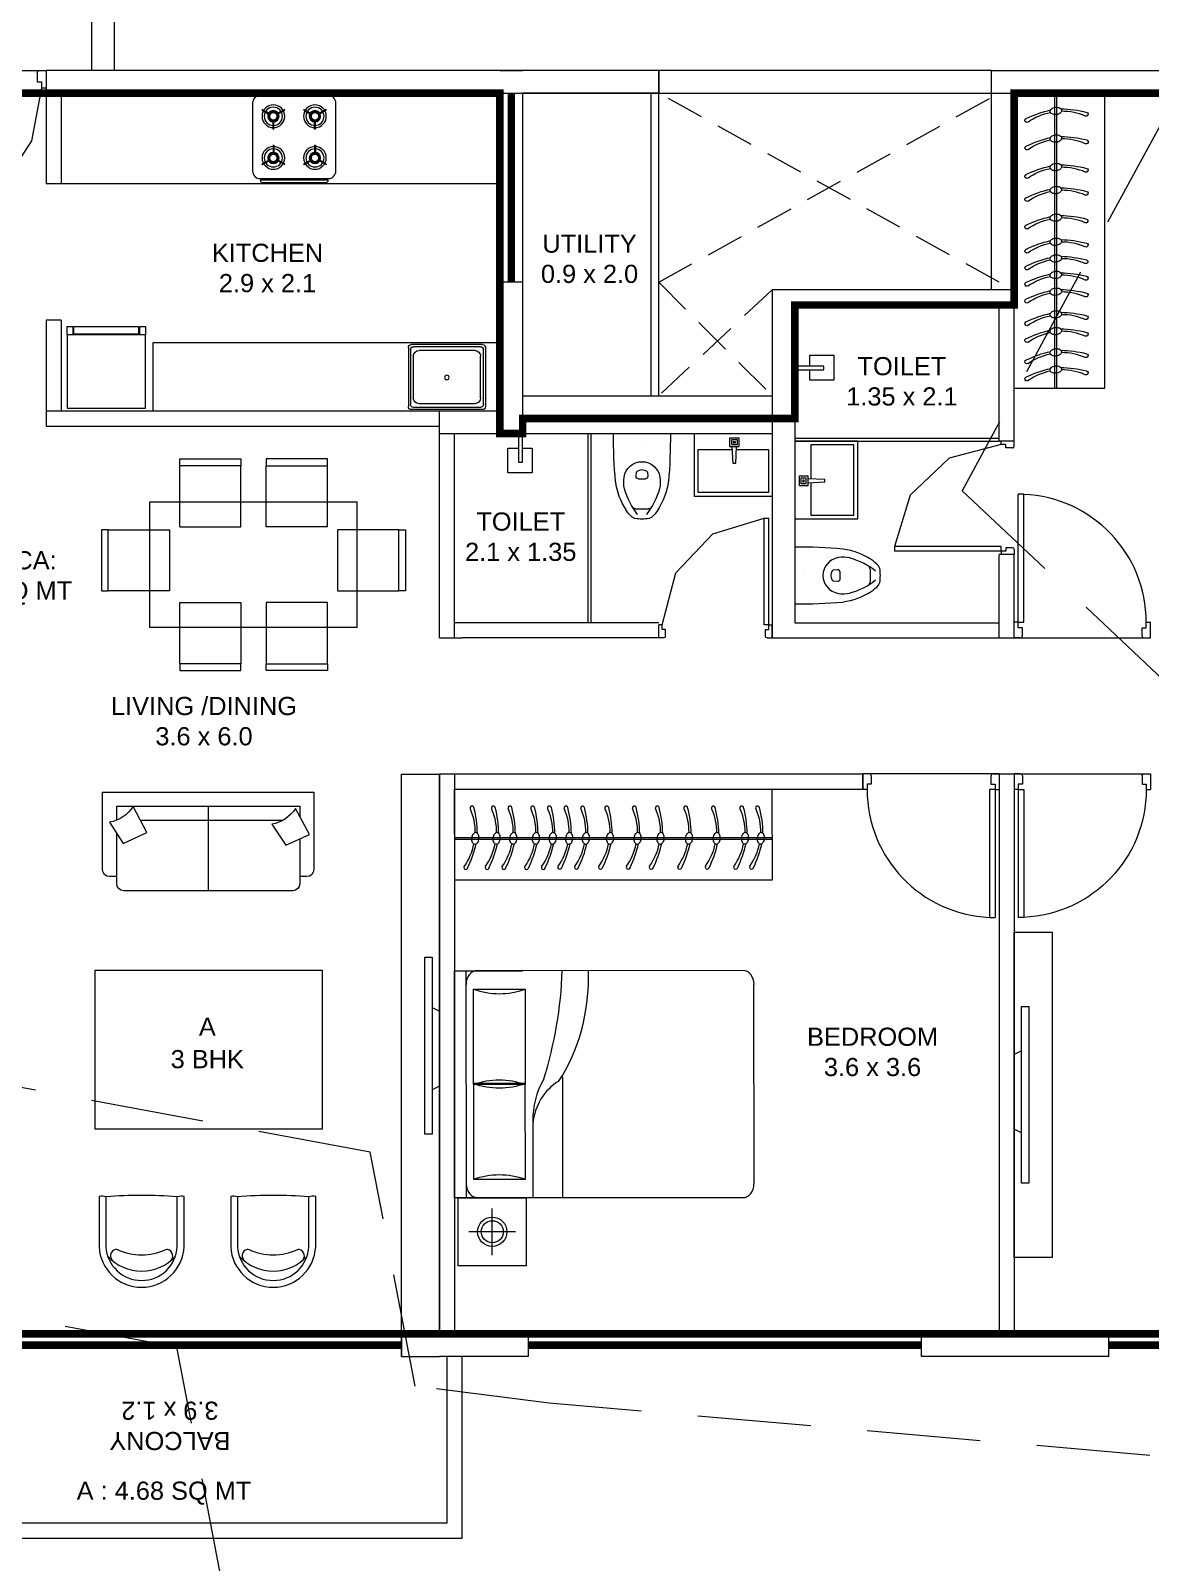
# Model space of a CAD drawing. Header units: inches. Extents: x 27644242 to 29761523, y -859349 to 216979.
# Drawn here: x 29109059 to 29116462, y -724403 to -714280 of the extents above; entities that cross this region are included whole.
import ezdxf

# ---------------------------------------------------------------- set-up
doc = ezdxf.new("R2010")
doc.units = ezdxf.units.IN
doc.header["$MEASUREMENT"] = 0
doc.set_wipeout_variables(frame=1)
for name, pattern in [('01-Xref Col Podium Lvl-1$0$HIDDEN', [0.375, 0.25, -0.125]), ('DASHED2', [0.375, 0.25, -0.125]), ('HIDDEN', [0.375, 0.25, -0.125])]:
    doc.linetypes.add(name, pattern=pattern)
doc.layers.get('Defpoints').update_dxf_attribs({"color": 8})
for name, color, linetype, lineweight in [('AHC-A-DUCT', 14, 'HIDDEN', 5), ('DOOR', 4, 'Continuous', 0), ('DOORS', 1, 'Continuous', 9), ('ELEVATION', 40, 'Continuous', 13), ('FURN', 250, 'Continuous', 0), ('RVA Site Boundary', 17, 'Continuous', 15), ('WALL', 7, 'Continuous', 20), ('WINDOW', 162, 'Continuous', 13)]:
    doc.layers.add(name, color=color, linetype=linetype, lineweight=lineweight)
doc.layers.add('KPA Stair Line', color=253, linetype='Continuous')
doc.layers.add('text', color=7, linetype='Continuous')
doc.styles.add('AMITS', font='arial.ttf')

# ---------------------------------------------------------------- blocks, each defined once
blk = doc.blocks.new('A$C6E20521E-flat-1-flatten-1')
at = {"layer": 'DOORS', "color": 251}
for p, q in [((-63, 103), (-63, 949)), ((-63, 949), (-27, 949)), ((-27, 103), (-27, 949)), ((-900, 0), (-900, 103)), ((-873, 103), (-900, 103)), ((-873, 67), (-873, 103)), ((-27, 103), (-63, 103)), ((-27, 103), (0, 103)), ((-27, 67), (-27, 103)), ((0, 0), (0, 103)), ((0, 0), (-900, 0)), ((-846, 67), (-873, 67)), ((-846, 13), (-846, 67)), ((-54, 13), (-54, 67)), ((-54, 67), (-27, 67)), ((-859, 0), (-900, 0)), ((-40, 0), (0, 0))]:
    blk.add_line(p, q, dxfattribs=at)
at = {"layer": 'DOORS', "color": 251, "extrusion": (0, 0, -1)}
for centre, major_axis, start_param, end_param in [((-27, 103), (-729, -429), 0.531535, 2.059765), ((-859, 13), (-11.7, -6.7), 3.665191, 5.235988), ((-40, 13), (-11.7, -6.7), 5.235988, 6.806784)]:
    blk.add_ellipse(centre, major_axis=major_axis, ratio=1, start_param=start_param, end_param=end_param, dxfattribs=at)
blk = doc.blocks.new('KITCHEN')
at = {"layer": 'FURN'}
for p, q in [((-135610, 231799, 0), (-135610, 232190, 0)), ((-135596, 231813, 0), (-135596, 232176, 0)), ((-135120, 232209, 0), (-135591, 232209, 0)), ((-135578, 231857, 0), (-135578, 232132, 0)), ((-135134, 232195, 0), (-135577, 232195, 0)), ((-135172, 232171, 0), (-135539, 232171, 0)), ((-135133, 232132, 0), (-135133, 231857, 0)), ((-135115, 231813, 0), (-135115, 232176, 0)), ((-135100, 231799, 0), (-135100, 232190, 0)), ((-135120, 231779, 0), (-135591, 231779, 0)), ((-135134, 231794, 0), (-135577, 231794, 0)), ((-135172, 231818, 0), (-135539, 231818, 0))]:
    blk.add_line(p, q, dxfattribs=at)
blk.add_circle((-135356, 231997, 0), 14.6, dxfattribs=at)
for centre, radius, start, end in [((-135591, 232190, 0), 19.4, 89.9999, 179.9999), ((-135577, 232176, 0), 19.4, 89.9999, 179.9999), ((-135539, 232132, 0), 38.9, 89.9999, 179.9999), ((-135172, 232132, 0), 38.9, 359.9999, 89.9999), ((-135134, 232176, 0), 19.4, 359.9999, 89.9999), ((-135120, 232190, 0), 19.4, 359.9999, 89.9999), ((-135539, 231857, 0), 38.9, 179.9999, 269.9999), ((-135172, 231857, 0), 38.9, 269.9999, 359.9999), ((-135591, 231799, 0), 19.4, 180.0001, 270.0001), ((-135577, 231813, 0), 19.4, 180.0001, 270.0001), ((-135134, 231813, 0), 19.4, 270.0001, 0.0001), ((-135120, 231799, 0), 19.4, 270.0001, 0.0001)]:
    blk.add_arc(centre, radius, start, end, dxfattribs=at)
blk = doc.blocks.new('A$C3C731254-flat-1')
at = {"layer": 'FURN'}
for p, q in [((-77430, -2820), (-77431, -2802)), ((-77430, -2802), (-77318, -2797)), ((-77430, -2820), (-77318, -2825))]:
    blk.add_line(p, q, dxfattribs=at)
for points in [[(-77233, -3061), (-77648, -3061), (-77648, -2547), (-77233, -2547)], [(-77263, -2843), (-77263, -2778), (-77318, -2778), (-77318, -2843)], [(-77275, -2831), (-77275, -2791), (-77306, -2791), (-77306, -2831)], [(-77287, -2819), (-77287, -2803), (-77293, -2803), (-77293, -2819)]]:
    blk.add_lwpolyline(points, close=True, dxfattribs=at)
blk.add_lwpolyline([(-77339, -2824), (-77339, -3036), (-77623, -3036), (-77623, -2572), (-77339, -2572), (-77339, -2798)], dxfattribs=at)
blk = doc.blocks.new('TVVVV')
at = {"layer": 'FURN', "ltscale": 1000, "elevation": 0}
blk.add_lwpolyline([(-130, 740), (-82, 740), (-82, -429), (-130, -429)], close=True, dxfattribs=at)
for points in [[(-130, 447), (-179, 422)], [(-130, -96), (-179, -71)]]:
    blk.add_lwpolyline(points, dxfattribs=at)
blk = doc.blocks.new('A$C700F438C')
at = {"layer": 'FURN', "color": 8, "extrusion": (-6.65399e-08, 5.27913e-08, 1)}
for p, q in [((0.073, 1.5, 0), (1.83, 1.5, 0)), ((1.98, 1.5, 0), (1.53, 1.5, 0)), ((1.98, 1.5, 0), (1.53, 1.5, 0)), ((1.98, 1.5, 0), (1.53, 1.5, 0)), ((1.904, 1.5, 0), (1.904, 0, 0)), ((0, 0.091, 0), (0, 1.409, 0)), ((1.855, 1.378, 0), (1.512, 1.378, 0)), ((1.512, 1.378, 0), (1.512, 0.747, 0)), ((1.855, 0.747, 0), (1.855, 1.378, 0)), ((1.267, 0.799, 0), (1.267, 0, 0)), ((1.512, 0.122, 0), (1.512, 0.754, 0)), ((1.512, 0.754, 0), (1.855, 0.754, 0)), ((1.512, 0.747, 0), (1.855, 0.747, 0)), ((1.855, 0.754, 0), (1.855, 0.122, 0)), ((1.463, 0.503, 0), (1.463, 0, 0)), ((1.855, 0.122, 0), (1.512, 0.122, 0)), ((1.83, 0, 0), (0.074, 0, 0)), ((1.904, 0, 0), (1.98, 0, 0))]:
    blk.add_line(p, q, dxfattribs=at)
at = {"layer": 'FURN', "linetype": 'Continuous', "lineweight": 0, "extrusion": (-6.65399e-08, 5.27913e-08, 1)}
blk.add_line((1.83, 0, 0), (1.917, 0, 0), dxfattribs=at)
at = {"layer": 'FURN', "color": 8, "extrusion": (6.65399e-08, -5.27913e-08, -1)}
for centre, major_axis, ratio, start_param, end_param in [((0.073, 1.409, 0), (0, -0.0914, 0), 0.803207, 1.570796, 3.141593), ((1.959, 1.454, 0), (0, -1.077, 0), 0.803207, 0.880587, 1.613256), ((3.067, 1.603, 0), (0, -2.243, 0), 0.803207, 1.197175, 1.525138), ((1.83, 1.409, 0), (0, -0.0914, 0), 0.803207, 3.141593, 4.712389), ((1.683, 2.11, 0), (0, -0.762, 0), 0.803207, -0.283794, 0.283794), ((0.669, 0.085, 0), (-0.705, -0.615, 0), 0.604617, 2.952061, 3.536756), ((-0.032, 0.19, 0), (-1.467, -0.494, 0), 0.581007, 3.019706, 3.343381), ((1.684, 0.015, 0), (0, -0.762, 0), 0.803207, 2.857799, 3.425387), ((0.074, 0.091, 0), (0, -0.0914, 0), 0.803207, 0, 1.570796), ((1.83, 0.092, 0), (0, -0.0914, 0), 0.803207, -1.570796, 0)]:
    blk.add_ellipse(centre, major_axis=major_axis, ratio=ratio, start_param=start_param, end_param=end_param, dxfattribs=at)
at = {"layer": 'FURN', "color": 8, "extrusion": (-6.65399e-08, 5.27913e-08, 1)}
for centre, start_param, end_param in [((1.683, 1.485, 0), -0.283794, 0.283794), ((1.684, -0.61, 0), 2.857799, 3.425387)]:
    blk.add_ellipse(centre, major_axis=(0, -0.762, 0), ratio=0.803207, start_param=start_param, end_param=end_param, dxfattribs=at)
blk = doc.blocks.new('BEDROOM')
at = {"layer": 'FURN', "linetype": 'Continuous', "extrusion": (-5.00305e-08, -8.66553e-08, 1)}
for p, q in [((1066, 501, 0), (1066, 193, 0)), ((912, 347, 0), (1220, 347, 0))]:
    blk.add_line(p, q, dxfattribs=at)
at = {"layer": 'FURN', "ltscale": 500}
blk.add_line((1315, 122, 0), (1315, -1378, 0), dxfattribs=at)
at = {"layer": 'FURN', "ltscale": 0.05, "extrusion": (-5.00305e-08, -8.66553e-08, 1), "elevation": 0}
blk.add_lwpolyline([(1291, 122), (841, 122), (841, 572), (1291, 572)], close=True, dxfattribs=at)
at = {"layer": 'FURN', "linetype": 'Continuous', "extrusion": (-5.00305e-08, -8.66553e-08, 1)}
for radius in [97, 72.8]:
    blk.add_circle((1066, 347, 0), radius, dxfattribs=at)
at = {"layer": 'FURN', "extrusion": (-3.01072e-07, 1.30707e-07, 1), "xscale": -1000.000000000015, "yscale": 1000.000000000015, "zscale": 1000.000000000007, "rotation": 180.0236273616612}
blk.add_blockref('A$C700F438C', (-665, 121, 0), dxfattribs=at)
blk = doc.blocks.new('DNDNDNNDDN')
at = {"layer": 'FURN', "extrusion": (9.36485e-09, 6.40542e-09, 1)}
blk.add_line((172, 833, 0), (173, 233, 0), dxfattribs=at)
at = {"layer": 'FURN'}
for p, q in [((2273, 833, 0), (172, 833, 0)), ((2272, 833, 0), (2273, 233, 0)), ((2273, 564, 0), (173, 564, 0)), ((2273, 552, 0), (174, 552, 0)), ((2273, 233, 0), (173, 233, 0))]:
    blk.add_line(p, q, dxfattribs=at)
at = {"layer": 'FURN', "extrusion": (9.36485e-09, 6.40542e-09, 1)}
for points in [[(244, 520, 0.144333), (253, 521, 0.107177), (262, 529, 0.077818), (269, 540, 0.065016), (272, 555, 0.065016), (272, 570, 0.077818), (268, 583, 0.107177), (260, 592, 0.144333), (252, 595, 0.144333), (243, 594, 0.107177), (234, 586, 0.077818), (227, 575, 0.065016), (224, 560, 0.065016), (224, 545, 0.077818), (228, 533, 0.107177), (236, 523, 0.144333)], [(349, 520, 0.144333), (358, 521, 0.107177), (367, 529, 0.077818), (373, 540, 0.065016), (377, 555, 0.065016), (376, 570, 0.077818), (372, 583, 0.107177), (365, 592, 0.144333), (356, 595, 0.144333), (347, 594, 0.107177), (338, 586, 0.077818), (332, 575, 0.065016), (328, 560, 0.065016), (329, 545, 0.077818), (333, 533, 0.107177), (340, 523, 0.144333)], [(537, 520, 0.144333), (546, 522, 0.107177), (555, 529, 0.077818), (561, 540, 0.065016), (565, 555, 0.065016), (564, 570, 0.077818), (560, 583, 0.107177), (553, 592, 0.144333), (544, 596, 0.144333), (535, 594, 0.107177), (526, 586, 0.077818), (520, 575, 0.065016), (516, 560, 0.065016), (517, 545, 0.077818), (521, 533, 0.107177), (528, 523, 0.144333)], [(719, 520, 0.144333), (728, 522, 0.107177), (737, 529, 0.077818), (743, 540, 0.065016), (747, 555, 0.065016), (747, 571, 0.077818), (743, 583, 0.107177), (735, 592, 0.144333), (727, 596, 0.144333), (718, 594, 0.107177), (708, 586, 0.077818), (702, 575, 0.065016), (698, 560, 0.065016), (699, 545, 0.077818), (703, 533, 0.107177), (710, 523, 0.144333)], [(907, 520, 0.144333), (916, 522, 0.107177), (925, 529, 0.077818), (932, 540, 0.065016), (935, 555, 0.065016), (935, 571, 0.077818), (931, 583, 0.107177), (923, 592, 0.144333), (915, 596, 0.144333), (906, 594, 0.107177), (897, 586, 0.077818), (890, 575, 0.065016), (887, 560, 0.065016), (887, 545, 0.077818), (891, 533, 0.107177), (899, 523, 0.144333)], [(1059, 520, 0.144333), (1068, 522, 0.107177), (1078, 529, 0.077818), (1084, 541, 0.065016), (1087, 555, 0.065016), (1087, 571, 0.077818), (1083, 583, 0.107177), (1076, 592, 0.144333), (1067, 596, 0.144333), (1058, 594, 0.107177), (1049, 586, 0.077818), (1042, 575, 0.065016), (1039, 560, 0.065016), (1039, 545, 0.077818), (1043, 533, 0.107177), (1051, 524, 0.144333)], [(1242, 520, 0.144333), (1251, 522, 0.107177), (1260, 529, 0.077818), (1266, 541, 0.065016), (1270, 555, 0.065016), (1269, 571, 0.077818), (1265, 583, 0.107177), (1258, 592, 0.144333), (1249, 596, 0.144333), (1240, 594, 0.107177), (1231, 587, 0.077818), (1225, 575, 0.065016), (1221, 560, 0.065016), (1222, 545, 0.077818), (1226, 533, 0.107177), (1233, 524, 0.144333)], [(1401, 520, 0.144333), (1410, 522, 0.107177), (1419, 530, 0.077818), (1426, 541, 0.065016), (1429, 556, 0.065016), (1429, 571, 0.077818), (1425, 583, 0.107177), (1417, 592, 0.144333), (1409, 596, 0.144333), (1400, 594, 0.107177), (1390, 587, 0.077818), (1384, 575, 0.065016), (1381, 561, 0.065016), (1381, 545, 0.077818), (1385, 533, 0.107177), (1393, 524, 0.144333)], [(1512, 520, 0.144333), (1520, 522, 0.107177), (1530, 530, 0.077818), (1536, 541, 0.065016), (1540, 556, 0.065016), (1539, 571, 0.077818), (1535, 583, 0.107177), (1528, 592, 0.144333), (1519, 596, 0.144333), (1510, 594, 0.107177), (1501, 587, 0.077818), (1495, 575, 0.065016), (1491, 561, 0.065016), (1492, 545, 0.077818), (1496, 533, 0.107177), (1503, 524, 0.144333)], [(1620, 520, 0.144333), (1629, 522, 0.107177), (1639, 530, 0.077818), (1645, 541, 0.065016), (1648, 556, 0.065016), (1648, 571, 0.077818), (1644, 583, 0.107177), (1637, 593, 0.144333), (1628, 596, 0.144333), (1619, 594, 0.107177), (1610, 587, 0.077818), (1603, 576, 0.065016), (1600, 561, 0.065016), (1600, 545, 0.077818), (1604, 533, 0.107177), (1612, 524, 0.144333)], [(1731, 520, 0.144333), (1740, 522, 0.107177), (1749, 530, 0.077818), (1756, 541, 0.065016), (1759, 556, 0.065016), (1759, 571, 0.077818), (1755, 583, 0.107177), (1747, 593, 0.144333), (1739, 596, 0.144333), (1730, 594, 0.107177), (1720, 587, 0.077818), (1714, 576, 0.065016), (1711, 561, 0.065016), (1711, 545, 0.077818), (1715, 533, 0.107177), (1723, 524, 0.144333)], [(1881, 520, 0.144333), (1890, 522, 0.107177), (1899, 530, 0.077818), (1905, 541, 0.065016), (1909, 556, 0.065016), (1909, 571, 0.077818), (1905, 583, 0.107177), (1897, 593, 0.144333), (1889, 596, 0.144333), (1880, 594, 0.107177), (1870, 587, 0.077818), (1864, 576, 0.065016), (1860, 561, 0.065016), (1861, 545, 0.077818), (1865, 533, 0.107177), (1872, 524, 0.144333)], [(1991, 520, 0.144333), (2000, 522, 0.107177), (2010, 530, 0.077818), (2016, 541, 0.065016), (2020, 556, 0.065016), (2019, 571, 0.077818), (2015, 583, 0.107177), (2008, 593, 0.144333), (1999, 596, 0.144333), (1990, 594, 0.107177), (1981, 587, 0.077818), (1975, 576, 0.065016), (1971, 561, 0.065016), (1971, 545, 0.077818), (1975, 533, 0.107177), (1983, 524, 0.144333)], [(2132, 520, 0.144333), (2141, 522, 0.107177), (2151, 530, 0.077818), (2157, 541, 0.065016), (2160, 556, 0.065016), (2160, 571, 0.077818), (2156, 583, 0.107177), (2149, 593, 0.144333), (2140, 596, 0.144333), (2131, 594, 0.107177), (2122, 587, 0.077818), (2115, 576, 0.065016), (2112, 561, 0.065016), (2112, 545, 0.077818), (2116, 533, 0.107177), (2124, 524, 0.144333)]]:
    blk.add_lwpolyline(points, format="xyb", close=True, dxfattribs=at)
for points in [[(234, 525, 0.057952), (257, 354, 1.08017), (282, 363, -0.102886), (250, 520, -0.821198)], [(338, 525, 0.057952), (362, 354, 1.08017), (386, 363, -0.102886), (354, 520, -0.821198)], [(526, 525, 0.057952), (550, 354, 1.08017), (574, 363, -0.102886), (542, 520, -0.821198)], [(709, 525, 0.057952), (732, 354, 1.08017), (757, 363, -0.102886), (725, 520, -0.821198)], [(897, 525, 0.057952), (920, 355, 1.08017), (945, 363, -0.102886), (913, 521, -0.821198)], [(1049, 525, 0.057952), (1072, 355, 1.08017), (1097, 363, -0.102886), (1065, 521, -0.821198)], [(1231, 525, 0.057952), (1254, 355, 1.08017), (1279, 363, -0.102886), (1247, 521, -0.821198)], [(1391, 525, 0.057952), (1414, 355, 1.08017), (1439, 363, -0.102886), (1407, 521, -0.821198)], [(1501, 525, 0.057952), (1524, 355, 1.08017), (1549, 363, -0.102886), (1517, 521, -0.821198)], [(1610, 525, 0.057952), (1633, 355, 1.08017), (1658, 363, -0.102886), (1626, 521, -0.821198)], [(1721, 526, 0.057952), (1744, 355, 1.08017), (1769, 363, -0.102886), (1737, 521, -0.821198)], [(1871, 525, 0.057952), (1894, 355, 1.08017), (1919, 363, -0.102886), (1887, 521, -0.821198)], [(1981, 526, 0.057952), (2004, 355, 1.08017), (2029, 363, -0.102886), (1997, 521, -0.821198)], [(2122, 525, 0.057952), (2145, 355, 1.08017), (2170, 363, -0.102886), (2138, 521, -0.821198)]]:
    blk.add_lwpolyline(points, format="xyb", dxfattribs=at)
for centre, radius, start, end in [((967, 426, 0), 745, 153.8497, 167.1166), ((644, 515, 0), 395, 145.0214, 168.5184), ((310, 749, 0), 13.2, 325.0212, 153.8495), ((1072, 426, 0), 745, 153.8497, 167.1166), ((749, 515, 0), 395, 145.0214, 168.5184), ((415, 749, 0), 13.2, 325.0212, 153.8495), ((1260, 426, 0), 745, 153.8497, 167.1166), ((937, 515, 0), 395, 145.0214, 168.5184), ((603, 749, 0), 13.2, 325.0212, 153.8495), ((1442, 426, 0), 745, 153.8497, 167.1166), ((1119, 515, 0), 395, 145.0214, 168.5184), ((785, 749, 0), 13.2, 325.0212, 153.8495), ((1630, 427, 0), 745, 153.8497, 167.1166), ((1307, 515, 0), 395, 145.0214, 168.5184), ((973, 749, 0), 13.2, 325.0212, 153.8495), ((1783, 427, 0), 745, 153.8497, 167.1166), ((1460, 516, 0), 395, 145.0214, 168.5184), ((1125, 749, 0), 13.2, 325.0212, 153.8495), ((1965, 427, 0), 745, 153.8497, 167.1166), ((1642, 516, 0), 395, 145.0214, 168.5184), ((1308, 749, 0), 13.2, 325.0212, 153.8495), ((2124, 427, 0), 745, 153.8497, 167.1166), ((1801, 516, 0), 395, 145.0214, 168.5184), ((1467, 749, 0), 13.2, 325.0212, 153.8495), ((2235, 427, 0), 745, 153.8497, 167.1166), ((1912, 516, 0), 395, 145.0214, 168.5184), ((1578, 749, 0), 13.2, 325.0212, 153.8495), ((2344, 427, 0), 745, 153.8497, 167.1166), ((2020, 516, 0), 395, 145.0214, 168.5184), ((1686, 750, 0), 13.2, 325.0212, 153.8495), ((2454, 427, 0), 745, 153.8497, 167.1166), ((2131, 516, 0), 395, 145.0214, 168.5184), ((1797, 750, 0), 13.2, 325.0212, 153.8495), ((2604, 427, 0), 745, 153.8497, 167.1166), ((2281, 516, 0), 395, 145.0214, 168.5184), ((1947, 750, 0), 13.2, 325.0212, 153.8495), ((2715, 427, 0), 745, 153.8497, 167.1166), ((2392, 516, 0), 395, 145.0214, 168.5184), ((2057, 750, 0), 13.2, 325.0212, 153.8495), ((2856, 427, 0), 745, 153.8497, 167.1166), ((2532, 516, 0), 395, 145.0214, 168.5184), ((2198, 750, 0), 13.2, 325.0212, 153.8495)]:
    blk.add_arc(centre, radius, start, end, dxfattribs=at)
blk = doc.blocks.new('A$C3D5F2F58')
at = {"color": 0, "linetype": 'ByBlock'}
blk.add_wipeout([(188, 0), (-188, 0), (-185, -125), (-183, -194), (-179, -263), (-176, -302), (-170, -349), (-151, -415), (-144, -433), (-131, -459), (-112, -495), (-106, -504), (-86, -530), (-72, -545), (-64, -553), (-56, -558), (-41, -562), (-23, -564), (3, -565), (30, -563), (47, -561), (56, -558), (74, -543), (101, -511), (135, -451), (158, -392), (171, -340), (179, -260), (185, -136), (187, -46)], dxfattribs=at)
for p, q in [((-188, 0), (188, 0)), ((0, -63), (0, -63)), ((-38, -282), (-36, -255)), ((-24, -298), (24, -298)), ((36, -255), (38, -282)), ((-43, -497), (43, -497))]:
    blk.add_line(p, q, dxfattribs=at)
at = {"color": 0, "linetype": 'ByBlock', "extrusion": (0, 0, -1)}
for centre, major_axis, ratio, start_param, end_param in [((3903, 5), (4088, 164), 0.940247, 3.100232, 3.182953), ((-3903, 5), (-4088, 164), 0.940247, 3.100232, 3.182953), ((0, -305), (84.4, 84.4), 1, 4.07333, 6.922251), ((87, -319), (147, 147), 1, 3.705861, 4.079165), ((-24, -284), (10, 10), 1, 2.356198, 4.018929), ((-27, -256), (6.03, 6.03), 1, 4.01894, 4.852375), ((0, -292), (-38.2, 38.2), 1, 0.139988, 1.430816), ((24, -284), (-10, 10), 1, 2.264265, 3.926995), ((27, -256), (6.03, 6.03), 1, -0.139979, 0.693472), ((-87, -319), (-147, 147), 1, 2.204028, 2.577331), ((276, -258), (321, 321), 1, 3.353441, 3.79389), ((326, -246), (-323, 323), 1, 4.816657, 5.23508), ((-326, -246), (-323, 323), 1, 2.618909, 3.037332), ((-276, -258), (-321, 321), 1, 2.489302, 2.929752), ((119, -350), (193, 193), 1, 3.092098, 3.328462), ((-43, -474), (16.1, 16.1), 1, 2.356198, 3.387836), ((43, -474), (16.1, 16.1), 1, 1.324559, 2.356198), ((-119, -350), (193, 193), 1, 1.383935, 1.620298), ((-41, -527), (24.1, 24.1), 1, 2.528301, 3.092099), ((0, -292), (-193, 193), 1, 3.75489, 4.099099), ((41, -527), (24.1, 24.1), 1, 1.620298, 2.184095)]:
    blk.add_ellipse(centre, major_axis=major_axis, ratio=ratio, start_param=start_param, end_param=end_param, dxfattribs=at)
blk = doc.blocks.new('A$C3E645E75')
at = {"extrusion": (0, 0, -1), "zscale": -0.9999999999999998, "rotation": 179.9999999999989}
blk.add_blockref('A$C3D5F2F58', (0, 0), dxfattribs=at)
blk = doc.blocks.new('gfff')
at = {"layer": 'FURN'}
for p, q in [((-395, 1840, 0), (206, 1840, 0)), ((-394, 1840, 0), (-394, -110, 0)), ((-125, 1840, 0), (-125, -110, 0)), ((-113, 1840, 0), (-113, -110, 0)), ((206, 1840, 0), (206, -110, 0)), ((-394, -110, 0), (207, -110, 0))]:
    blk.add_line(p, q, dxfattribs=at)
at = {"layer": 'FURN', "extrusion": (-6.40542e-09, 9.36485e-09, 1)}
for points in [[(-81, 1713, 0.144333), (-83, 1722, 0.107177), (-91, 1731, 0.077818), (-102, 1738, 0.065016), (-117, 1741, 0.065016), (-132, 1741, 0.077818), (-144, 1737, 0.107177), (-154, 1729, 0.144333), (-157, 1721, 0.144333), (-155, 1712, 0.107177), (-148, 1702, 0.077818), (-137, 1696, 0.065016), (-122, 1693, 0.065016), (-106, 1693, 0.077818), (-94, 1697, 0.107177), (-85, 1705, 0.144333)], [(-81, 1599, 0.144333), (-83, 1608, 0.107177), (-91, 1618, 0.077818), (-102, 1624, 0.065016), (-117, 1628, 0.065016), (-132, 1627, 0.077818), (-144, 1623, 0.107177), (-154, 1616, 0.144333), (-157, 1607, 0.144333), (-155, 1598, 0.107177), (-148, 1589, 0.077818), (-137, 1583, 0.065016), (-122, 1579, 0.065016), (-106, 1579, 0.077818), (-94, 1583, 0.107177), (-85, 1591, 0.144333)], [(-81, 1458, 0.144333), (-83, 1467, 0.107177), (-91, 1477, 0.077818), (-102, 1483, 0.065016), (-117, 1487, 0.065016), (-132, 1486, 0.077818), (-144, 1482, 0.107177), (-154, 1475, 0.144333), (-157, 1466, 0.144333), (-155, 1457, 0.107177), (-148, 1448, 0.077818), (-137, 1442, 0.065016), (-122, 1438, 0.065016), (-106, 1439, 0.077818), (-94, 1442, 0.107177), (-85, 1450, 0.144333)], [(-81, 1348, 0.144333), (-83, 1357, 0.107177), (-91, 1366, 0.077818), (-102, 1373, 0.065016), (-117, 1376, 0.065016), (-132, 1376, 0.077818), (-144, 1372, 0.107177), (-154, 1364, 0.144333), (-157, 1356, 0.144333), (-155, 1347, 0.107177), (-148, 1337, 0.077818), (-137, 1331, 0.065016), (-122, 1328, 0.065016), (-106, 1328, 0.077818), (-94, 1332, 0.107177), (-85, 1339, 0.144333)], [(-81, 1198, 0.144333), (-83, 1207, 0.107177), (-91, 1216, 0.077818), (-102, 1223, 0.065016), (-117, 1226, 0.065016), (-132, 1226, 0.077818), (-144, 1222, 0.107177), (-154, 1214, 0.144333), (-157, 1206, 0.144333), (-155, 1197, 0.107177), (-148, 1187, 0.077818), (-137, 1181, 0.065016), (-122, 1178, 0.065016), (-106, 1178, 0.077818), (-94, 1182, 0.107177), (-85, 1190, 0.144333)], [(-81, 1087, 0.144333), (-83, 1096, 0.107177), (-91, 1106, 0.077818), (-102, 1112, 0.065016), (-117, 1116, 0.065016), (-132, 1115, 0.077818), (-144, 1111, 0.107177), (-154, 1104, 0.144333), (-157, 1095, 0.144333), (-155, 1086, 0.107177), (-148, 1077, 0.077818), (-137, 1071, 0.065016), (-122, 1067, 0.065016), (-106, 1067, 0.077818), (-94, 1071, 0.107177), (-85, 1079, 0.144333)], [(-81, 979, 0.144333), (-83, 988, 0.107177), (-91, 997, 0.077818), (-102, 1003, 0.065016), (-117, 1007, 0.065016), (-132, 1006, 0.077818), (-144, 1002, 0.107177), (-153, 995, 0.144333), (-157, 986, 0.144333), (-155, 977, 0.107177), (-148, 968, 0.077818), (-136, 962, 0.065016), (-122, 958, 0.065016), (-106, 959, 0.077818), (-94, 963, 0.107177), (-85, 970, 0.144333)], [(-81, 868, 0.144333), (-83, 877, 0.107177), (-91, 886, 0.077818), (-102, 893, 0.065016), (-117, 896, 0.065016), (-132, 896, 0.077818), (-144, 892, 0.107177), (-153, 884, 0.144333), (-157, 876, 0.144333), (-155, 867, 0.107177), (-148, 858, 0.077818), (-136, 851, 0.065016), (-122, 848, 0.065016), (-106, 848, 0.077818), (-94, 852, 0.107177), (-85, 860, 0.144333)], [(-81, 709, 0.144333), (-83, 718, 0.107177), (-90, 727, 0.077818), (-102, 733, 0.065016), (-116, 737, 0.065016), (-132, 736, 0.077818), (-144, 732, 0.107177), (-153, 725, 0.144333), (-157, 716, 0.144333), (-155, 708, 0.107177), (-147, 698, 0.077818), (-136, 692, 0.065016), (-121, 688, 0.065016), (-106, 689, 0.077818), (-94, 693, 0.107177), (-85, 700, 0.144333)], [(-81, 526, 0.144333), (-83, 535, 0.107177), (-90, 545, 0.077818), (-102, 551, 0.065016), (-116, 555, 0.065016), (-132, 554, 0.077818), (-144, 550, 0.107177), (-153, 543, 0.144333), (-157, 534, 0.144333), (-155, 525, 0.107177), (-147, 516, 0.077818), (-136, 510, 0.065016), (-121, 506, 0.065016), (-106, 506, 0.077818), (-94, 510, 0.107177), (-85, 518, 0.144333)], [(-81, 374, 0.144333), (-83, 383, 0.107177), (-90, 392, 0.077818), (-101, 399, 0.065016), (-116, 402, 0.065016), (-132, 402, 0.077818), (-144, 398, 0.107177), (-153, 390, 0.144333), (-157, 382, 0.144333), (-155, 373, 0.107177), (-147, 364, 0.077818), (-136, 357, 0.065016), (-121, 354, 0.065016), (-106, 354, 0.077818), (-94, 358, 0.107177), (-84, 366, 0.144333)], [(-81, 186, 0.144333), (-83, 195, 0.107177), (-90, 204, 0.077818), (-101, 211, 0.065016), (-116, 214, 0.065016), (-132, 214, 0.077818), (-144, 210, 0.107177), (-153, 202, 0.144333), (-157, 194, 0.144333), (-155, 185, 0.107177), (-147, 175, 0.077818), (-136, 169, 0.065016), (-121, 166, 0.065016), (-106, 166, 0.077818), (-94, 170, 0.107177), (-84, 178, 0.144333)], [(-81, 4, 0.144333), (-83, 13, 0.107177), (-90, 22, 0.077818), (-101, 28, 0.065016), (-116, 32, 0.065016), (-131, 31, 0.077818), (-144, 27, 0.107177), (-153, 20, 0.144333), (-157, 11, 0.144333), (-155, 3, 0.107177), (-147, -7, 0.077818), (-136, -13, 0.065016), (-121, -17, 0.065016), (-106, -16, 0.077818), (-94, -12, 0.107177), (-84, -5, 0.144333)]]:
    blk.add_lwpolyline(points, format="xyb", close=True, dxfattribs=at)
for points in [[(-87, 1703, 0.057952), (84, 1726, 1.08017), (76, 1751, -0.102886), (-82, 1719, -0.821198)], [(-86, 1589, 0.057952), (84, 1612, 1.08017), (76, 1637, -0.102886), (-82, 1605, -0.821198)], [(-87, 1448, 0.057952), (84, 1471, 1.08017), (76, 1496, -0.102886), (-82, 1464, -0.821198)], [(-86, 1338, 0.057952), (84, 1361, 1.08017), (76, 1386, -0.102886), (-82, 1354, -0.821198)], [(-87, 1188, 0.057952), (84, 1211, 1.08017), (76, 1236, -0.102886), (-82, 1204, -0.821198)], [(-86, 1077, 0.057952), (84, 1100, 1.08017), (76, 1125, -0.102886), (-82, 1093, -0.821198)], [(-86, 968, 0.057952), (84, 992, 1.08017), (76, 1016, -0.102886), (-82, 984, -0.821198)], [(-86, 858, 0.057952), (84, 881, 1.08017), (76, 906, -0.102886), (-82, 874, -0.821198)], [(-86, 698, 0.057952), (84, 722, 1.08017), (76, 746, -0.102886), (-82, 715, -0.821198)], [(-86, 516, 0.057952), (84, 539, 1.08017), (76, 564, -0.102886), (-82, 532, -0.821198)], [(-86, 364, 0.057952), (84, 387, 1.08017), (76, 412, -0.102886), (-82, 380, -0.821198)], [(-86, 176, 0.057952), (85, 199, 1.08017), (76, 224, -0.102886), (-81, 192, -0.821198)], [(-86, -7, 0.057952), (85, 17, 1.08017), (76, 41, -0.102886), (-81, 10, -0.821198)]]:
    blk.add_lwpolyline(points, format="xyb", dxfattribs=at)
for centre, radius, start, end in [((-311, 1779, 0), 13.2, 55.0212, 243.8495), ((12, 2436, 0), 745, 243.8497, 257.1166), ((-77, 2113, 0), 395, 235.0214, 258.5184), ((-311, 1665, 0), 13.2, 55.0212, 243.8495), ((12, 2323, 0), 745, 243.8497, 257.1166), ((-77, 2000, 0), 395, 235.0214, 258.5184), ((-311, 1524, 0), 13.2, 55.0212, 243.8495), ((-77, 1859, 0), 395, 235.0214, 258.5184), ((-311, 1414, 0), 13.2, 55.0212, 243.8495), ((12, 2182, 0), 745, 243.8497, 257.1166), ((-77, 1748, 0), 395, 235.0214, 258.5184), ((12, 2071, 0), 745, 243.8497, 257.1166), ((-311, 1264), 13.2, 55.0212, 243.8495), ((12, 1921), 745, 243.8497, 257.1166), ((-77, 1598), 395, 235.0214, 258.5184), ((-311, 1153), 13.2, 55.0212, 243.8495), ((12, 1811), 745, 243.8497, 257.1166), ((-77, 1488), 395, 235.0214, 258.5184), ((-310, 1045), 13.2, 55.0212, 243.8495), ((12, 1702), 745, 243.8497, 257.1166), ((-77, 1379), 395, 235.0214, 258.5184), ((-310, 934), 13.2, 55.0212, 243.8495), ((12, 1591), 745, 243.8497, 257.1166), ((-77, 1268), 395, 235.0214, 258.5184), ((-310, 775), 13.2, 55.0212, 243.8495), ((12, 1432), 745, 243.8497, 257.1166), ((-77, 1109), 395, 235.0214, 258.5184), ((-310, 592), 13.2, 55.0212, 243.8495), ((12, 1250), 745, 243.8497, 257.1166), ((-77, 927), 395, 235.0214, 258.5184), ((-310, 440), 13.2, 55.0212, 243.8495), ((12, 1097), 745, 243.8497, 257.1166), ((-76, 774), 395, 235.0214, 258.5184), ((-310, 252), 13.2, 55.0212, 243.8495), ((13, 909), 745, 243.8497, 257.1166), ((-76, 586), 395, 235.0214, 258.5184), ((-310, 70), 13.2, 55.0212, 243.8495), ((13, 727), 745, 243.8497, 257.1166), ((-76, 404), 395, 235.0214, 258.5184)]:
    blk.add_arc(centre, radius, start, end, dxfattribs=at)
blk = doc.blocks.new('A$C6E20521E-flatten-1')
at = {"layer": 'DOORS', "color": 251}
for p, q in [((30, 115), (30, 1054)), ((70, 1054), (30, 1054)), ((70, 115), (70, 1054)), ((30, 115), (0, 115)), ((0, 0), (0, 115)), ((30, 75), (30, 115)), ((30, 115), (70, 115)), ((970, 75), (970, 115)), ((970, 115), (1000, 115)), ((1000, 0), (1000, 115)), ((0, 0), (1000, 0)), ((60, 75), (30, 75)), ((60, 15), (60, 75)), ((940, 15), (940, 75)), ((940, 75), (970, 75)), ((45, 0), (0, 0)), ((955, 0), (1000, 0))]:
    blk.add_line(p, q, dxfattribs=at)
for points in [[(970, 115), (902, 465), (709, 765), (417, 972), (70, 1054)], [(45, 0), (52, 2), (58, 7), (60, 15)], [(940, 15), (944, 4), (955, 0)]]:
    blk.add_lwpolyline(points, dxfattribs=at)
blk = doc.blocks.new('A$C3A956F37-flat-1')
at = {"layer": 'FURN'}
blk.add_line((-168, 90), (0, 90), dxfattribs=at)
for points in [[(-97, 67), (-97, 0), (-259, 0), (-259, 161), (-97, 161), (-97, 90)], [(0, 67), (-191, 67), (-191, 90), (-168, 90)]]:
    blk.add_lwpolyline(points, dxfattribs=at)
blk = doc.blocks.new('FRDG')
at = {"layer": 'FURN', "color": 8, "lineweight": 0, "extrusion": (3.3432e-08, -6.87431e-09, 1), "elevation": 0}
for points in [[(9345.998, -728.492), (9346.508, -728.492), (9346.508, -727.946), (9345.998, -727.946)], [(9346.508, -727.946), (9346.566, -727.946), (9346.566, -727.986), (9346.508, -727.986)], [(9346.514, -727.992), (9346.566, -727.992), (9346.566, -728.444), (9346.514, -728.444)], [(9346.508, -728.452), (9346.566, -728.452), (9346.566, -728.492), (9346.508, -728.492)]]:
    blk.add_lwpolyline(points, close=True, dxfattribs=at)
blk = doc.blocks.new('hob')
at = {"layer": 'FURN', "extrusion": (2e-16, 7.34249e-08, 1)}
for p, q in [((-747640, 890447), (-747613, 890399)), ((-747636, 890449), (-747608, 890402)), ((-747280, 890449), (-747308, 890402)), ((-747276, 890447), (-747303, 890399)), ((-747640, 890302), (-747613, 890350)), ((-747636, 890300), (-747608, 890347)), ((-747510, 890377), (-747566, 890377)), ((-747510, 890372), (-747566, 890372)), ((-747405, 890377), (-747350, 890377)), ((-747405, 890372), (-747350, 890372)), ((-747280, 890300), (-747308, 890347)), ((-747276, 890302), (-747303, 890350)), ((-747640, 890172), (-747613, 890124)), ((-747636, 890174), (-747608, 890127)), ((-747280, 890174), (-747308, 890127)), ((-747276, 890172), (-747303, 890124)), ((-747640, 890027), (-747613, 890075)), ((-747636, 890025), (-747608, 890072)), ((-747510, 890102), (-747566, 890102)), ((-747510, 890097), (-747566, 890097)), ((-747405, 890102), (-747350, 890102)), ((-747405, 890097), (-747350, 890097)), ((-747280, 890025), (-747308, 890072)), ((-747276, 890027), (-747303, 890075))]:
    blk.add_line(p, q, dxfattribs=at)
at = {"layer": 'FURN', "extrusion": (2e-16, 7.34249e-08, 1), "elevation": 0}
for points in [[(-747233, 889962), (-747683, 889962, -0.414214), (-747733, 890012), (-747733, 890462, -0.414214), (-747683, 890512), (-747233, 890512, -0.414214), (-747183, 890462), (-747183, 890012, -0.414214)], [(-747173, 890462, -0.414214), (-747158, 890447), (-747158, 890027, -0.414214), (-747173, 890012), (-747173, 890027)]]:
    blk.add_lwpolyline(points, format="xyb", close=True, dxfattribs=at)
at = {"layer": 'FURN', "extrusion": (2e-16, 7.34249e-08, 1), "const_width": 20, "elevation": 0}
for points in [[(-747625, 890375, 1), (-747565, 890375, 1)], [(-747290, 890375, 1), (-747350, 890375, 1)], [(-747625, 890100, -1), (-747565, 890100, -1)], [(-747290, 890100, 1), (-747350, 890100, 1)]]:
    blk.add_lwpolyline(points, format="xyb", close=True, dxfattribs=at)
at = {"layer": 'FURN', "extrusion": (2e-16, 7.34249e-08, 1)}
for centre, radius in [((-747595, 890375, 0), 75), ((-747320, 890375, 0), 75), ((-747595, 890375, 0), 60), ((-747595, 890375, 0), 37.5), ((-747320, 890375, 0), 60), ((-747320, 890375, 0), 37.5), ((-747595, 890100, 0), 75), ((-747595, 890100, 0), 60), ((-747320, 890100, 0), 75), ((-747320, 890100, 0), 60), ((-747595, 890100, 0), 37.5), ((-747320, 890100, 0), 37.5)]:
    blk.add_circle(centre, radius, dxfattribs=at)
for centre, start, end in [((-747595, 890375, 0), 118.3146, 121.6854), ((-747320, 890375, 0), 58.3146, 61.6854), ((-747320, 890375, 0), 58.3146, 61.6854), ((-747595, 890375, 0), 358.3146, 1.6854), ((-747320, 890375, 0), 178.3146, 181.6854), ((-747595, 890375, 0), 238.3146, 241.6854), ((-747320, 890375, 0), 298.3146, 301.6854), ((-747595, 890100, 0), 118.3146, 121.6854), ((-747320, 890100, 0), 58.3146, 61.6854), ((-747320, 890100, 0), 58.3146, 61.6854), ((-747595, 890100, 0), 358.3146, 1.6854), ((-747320, 890100, 0), 178.3146, 181.6854), ((-747595, 890100, 0), 238.3146, 241.6854), ((-747320, 890100, 0), 298.3146, 301.6854)]:
    blk.add_arc(centre, 85, start, end, dxfattribs=at)
blk = doc.blocks.new('DINING TBALE')
at = {"layer": 'FURN'}
for p, q in [((552, 1665, 0), (552, 1710, 0)), ((552, 1710, 0), (957, 1710, 0)), ((552, 1665, 0), (552, 1710, 0)), ((957, 1665, 0), (552, 1665, 0)), ((552, 1665, 0), (552, 1260, 0)), ((957, 1665, 0), (552, 1665, 0)), ((957, 1710, 0), (957, 1665, 0)), ((957, 1260, 0), (957, 1665, 0)), ((1123, 1710, 0), (1123, 1665, 0)), ((1528, 1710, 0), (1123, 1710, 0)), ((1123, 1260, 0), (1123, 1665, 0)), ((1123, 1665, 0), (1528, 1665, 0)), ((1123, 1665, 0), (1528, 1665, 0)), ((1528, 1665, 0), (1528, 1710, 0)), ((1528, 1665, 0), (1528, 1710, 0)), ((1528, 1665, 0), (1528, 1260, 0)), ((1726, 1426, 0), (354, 1426, 0)), ((354, 1426, 0), (354, 594, 0)), ((1726, 1426, 0), (1726, 594, 0)), ((552, 1260, 0), (957, 1260, 0)), ((1528, 1260, 0), (1123, 1260, 0)), ((35, 1184, 0), (80, 1184, 0)), ((35, 779, 0), (35, 1184, 0)), ((485, 1184, 0), (80, 1184, 0)), ((80, 1184, 0), (80, 779, 0)), ((80, 1184, 0), (80, 779, 0)), ((485, 779, 0), (485, 1184, 0)), ((1595, 1184, 0), (2000, 1184, 0)), ((1595, 779, 0), (1595, 1184, 0)), ((2045, 1184, 0), (2000, 1184, 0)), ((2000, 1184, 0), (2000, 779, 0)), ((2000, 1184, 0), (2000, 779, 0)), ((2045, 779, 0), (2045, 1184, 0)), ((80, 779, 0), (35, 779, 0)), ((80, 779, 0), (35, 779, 0)), ((80, 779, 0), (485, 779, 0)), ((552, 761, 0), (957, 761, 0)), ((552, 761, 0), (552, 356, 0)), ((957, 761, 0), (957, 356, 0)), ((1123, 761, 0), (1123, 356, 0)), ((1528, 761, 0), (1123, 761, 0)), ((1528, 761, 0), (1528, 356, 0)), ((2000, 779, 0), (1595, 779, 0)), ((2000, 779, 0), (2045, 779, 0)), ((2000, 779, 0), (2045, 779, 0)), ((354, 594, 0), (1726, 594, 0)), ((552, 356, 0), (552, 311, 0)), ((552, 356, 0), (552, 311, 0)), ((957, 356, 0), (552, 356, 0)), ((957, 356, 0), (552, 356, 0)), ((552, 311, 0), (957, 311, 0)), ((957, 311, 0), (957, 356, 0)), ((1123, 311, 0), (1123, 356, 0)), ((1123, 356, 0), (1528, 356, 0)), ((1123, 356, 0), (1528, 356, 0)), ((1528, 311, 0), (1123, 311, 0)), ((1528, 356, 0), (1528, 311, 0)), ((1528, 356, 0), (1528, 311, 0))]:
    blk.add_line(p, q, dxfattribs=at)
blk = doc.blocks.new('sofa-14')
at = {"color": 0, "linetype": 'ByBlock'}
for p, q in [((1.35, 0.7), (0.15, 0.7)), ((0.75, 0.1), (0.75, 0.7)), ((0, 0.55), (0, 0)), ((0.1, 0.6), (0.05, 0.6)), ((0.1, 0.65), (0.1, 0.292)), ((1.4, 0.332), (1.4, 0.65)), ((1.45, 0.6), (1.4, 0.6)), ((1.5, 0), (1.5, 0.55)), ((0.049, 0.214), (0.147, 0.364)), ((0.147, 0.364), (0.315, 0.286)), ((1.201, 0.228), (1.3, 0.378)), ((1.3, 0.378), (1.468, 0.301)), ((0.315, 0.286), (0.216, 0.102)), ((1.468, 0.301), (1.369, 0.116)), ((0.1, 0.199), (0.1, 0.1)), ((0.268, 0.2), (1.28, 0.2)), ((1.4, 0.1), (1.4, 0.174)), ((0, 0), (1.5, 0)), ((0.1, 0.1), (1.4, 0.1))]:
    blk.add_line(p, q, dxfattribs=at)
for centre, radius, start, end in [((0.15, 0.65), 0.05, 90, 180), ((1.35, 0.65), 0.05, 360, 90), ((0.05, 0.55), 0.05, 90, 180), ((1.45, 0.55), 0.05, 0, 90), ((1.159, -0.017), 0.249, 32.3301, 80.157), ((0.006, -0.031), 0.249, 32.3301, 80.157)]:
    blk.add_arc(centre, radius, start, end, dxfattribs=at)
blk = doc.blocks.new('cha-1')
at = {"color": 0, "linetype": 'ByBlock'}
for points in [[(375, 10), (375, 453, 0.950858), (-375, 453), (-375, 10)], [(315, 11), (315, 452, 0.946504), (-315, 452), (-315, 11)]]:
    blk.add_lwpolyline(points, format="xyb", dxfattribs=at)
for centre, radius, start, end in [((0, 263), 405, 42.4573, 137.5427), ((-217, 533), 58.2, 126.2045, 258.1486), ((217, 533), 58.2, 281.8514, 53.7955), ((-224, 501), 25, 258.1486, 294.8492), ((0, 17), 508, 65.1508, 114.8492), ((224, 501), 25, 245.1508, 281.8514), ((-347, 125), 118, 256.2867, 285.6904), ((0, 4466), 4466, 265.9551, 274.0449), ((347, 125), 118, 254.3096, 283.7133)]:
    blk.add_arc(centre, radius, start, end, dxfattribs=at)
blk = doc.blocks.new('A$C65A37FE3-flatten-3')
at = {"layer": 'DOOR', "color": 252, "true_color": 0x939598}
for p, q in [((0, -34), (0, 0)), ((0, 0), (86, 0)), ((11, -45), (56, -45)), ((56, -45), (56, -23)), ((56, -23), (86, -23)), ((86, -23), (86, 0)), ((86, -23), (86, -53)), ((86, -23), (791, -23)), ((86, -53), (791, -53)), ((791, -53), (791, -23)), ((11, -705), (56, -705)), ((56, -705), (56, -728)), ((0, -716), (0, -750)), ((0, -750), (86, -750)), ((56, -728), (86, -728)), ((86, -728), (86, -750))]:
    blk.add_line(p, q, dxfattribs=at)
for points in [[(0, -34), (3, -42), (11, -45)], [(86, -728), (430, -638), (687, -392), (791, -53)], [(11, -705), (6, -707), (2, -711), (0, -716)]]:
    blk.add_lwpolyline(points, dxfattribs=at)
blk = doc.blocks.new('RFRHHHJJJ')
at = {"layer": 'Defpoints', "ltscale": 500}
blk.add_lwpolyline([(-11600, 6601, 50, 50, 0), (-7600, 6601, 50, 50, 0), (-7600, 4351, 50, 50, 0), (-7450, 4351, 50, 50, 0), (-7450, 4451, 50, 50, 0), (-5650, 4451, 50, 50, 0), (-5650, 5201, 50, 50, 0), (-4200, 5201, 50, 50, 0), (-4200, 6601, 50, 50, 0), (-300, 6601, 50, 50, 0), (-300, 3601, 50, 50, 0), (-800, 3601, 50, 50, 0), (-800, 2001, 50, 50, 0), (300, 2001, 50, 50, 0), (300, -1599, 50, 50, 0), (-4300, -1599, 50, 50, 0), (-4300, -1599, 50, 50, 0), (-8000, -1599, 50, 50, 0), (-8000, -1599, 50, 50, 0), (-11600, -1599, 50, 50, 0), (-11600, 6601, 50, 50, 0)], format="xyseb", dxfattribs=at)
at = {"layer": 'ELEVATION', "ltscale": 500}
blk.add_lwpolyline([(-7450, 4601), (-6550, 4601), (-6550, 6601), (-7450, 6601)], close=True, dxfattribs=at)
blk.add_lwpolyline([(-6600, 4601), (-6600, 6601), (-7400, 6601), (-7450, 6601)], dxfattribs=at)
at = {"layer": 'FURN', "ltscale": 500}
for p, q in [((-7600, 6001), (-10500, 6001)), ((-7600, 4951), (-9895, 4951)), ((-9895, 4951), (-9895, 4501)), ((-7020, 4351), (-7020, 3101)), ((-7000, 4351), (-7000, 3101)), ((-5650, 4321), (-4300, 4321)), ((-5650, 4301), (-4300, 4301))]:
    blk.add_line(p, q, dxfattribs=at)
for points in [[(-8000, -1599), (-8250, -1599), (-8250, 2101), (-8000, 2101)], [(-4200, 1055), (-3950, 1055), (-3950, -1094), (-4200, -1094)]]:
    blk.add_lwpolyline(points, close=True, dxfattribs=at)
at = {"layer": 'FURN', "ltscale": 1000}
blk.add_lwpolyline([(-8776, 804), (-8776, -246), (-10276, -246), (-10276, 804)], close=True, dxfattribs=at)
at = {"layer": 'KPA Stair Line', "ltscale": 500}
blk.add_line((-8250, -1599), (-8250, -1749), dxfattribs=at)
at = {"layer": 'WALL', "ltscale": 500}
for p, q in [((-10600, 6751), (-10600, 6601)), ((-10600, 6751), (-10600, 6001)), ((-7600, 6751), (-7450, 6751)), ((-4350, 6751), (-150, 6751)), ((-10500, 6601), (-10500, 6001)), ((-4350, 6601), (-300, 6601)), ((-10500, 6001), (-10600, 6001)), ((-7600, 5351), (-7600, 4501)), ((-7450, 5351), (-7600, 5351)), ((-7450, 5351), (-7450, 4351)), ((-4200, 5301), (-5800, 5301)), ((-5800, 5301), (-5800, 3001)), ((-4200, 4301), (-4200, 5301)), ((-4300, 5201), (-5650, 5201)), ((-4300, 4301), (-4300, 5201)), ((-10600, 5101), (-10600, 4501)), ((-10500, 5101), (-10600, 5101)), ((-10500, 5101), (-10500, 4501)), ((-7450, 4601), (-5800, 4601)), ((-10600, 4501), (-8000, 4501)), ((-8000, 4501), (-7600, 4501)), ((-7450, 4451), (-5800, 4451)), ((-8000, 4351), (-7450, 4351)), ((-7900, 3001), (-7900, 4351)), ((-4200, 4301, 0), (-4300, 4301)), ((-4200, 3001), (-4200, 3551)), ((-6550, 3101), (-7900, 3101)), ((-5650, 3101), (-4300, 3101)), ((-8000, 3001), (-7850, 3001)), ((-6550, 3001), (-7850, 3001)), ((-5800, 3001), (-4200, 3001)), ((-4300, 2102), (-4200, 2102)), ((-3575, -1749), (-3575, -1599, 0))]:
    blk.add_line(p, q, dxfattribs=at)
at = {"layer": 'WALL', "transparency": 33554687}
for p, q in [((-4350, 5301), (-4350, 6751)), ((-4200, 5301), (-4200, 6601)), ((-4300, 4351), (-4300, 5201)), ((-4300, 3001), (-4300, 3551)), ((-4200, 3551), (-4300, 3551)), ((-4300, 2101), (-4300, -1599)), ((-4200, 2102), (-4200, -1599))]:
    blk.add_line(p, q, dxfattribs=at)
at = {"layer": 'WALL'}
for p, q in [((-8000, 3001), (-8000, 4501)), ((-8000, -1599), (-8000, 2101)), ((-7900, 2101), (-7900, -1599)), ((-8250, -1599), (-8000, -1599)), ((-7413, -1599), (-7900, -1599)), ((-7413, -1599), (-7413, -1749)), ((-4200, -1599), (-4813, -1599)), ((-3575, -1599, 0), (-4300, -1599, 0)), ((-8250, -1749), (-8000, -1749)), ((-7413, -1749), (-8000, -1749))]:
    blk.add_line(p, q, dxfattribs=at)
at = {"layer": 'WALL', "ltscale": 500}
for points in [[(-10500, 6601), (-6550, 6601), (-6550, 6751), (-10600, 6751)], [(-10600, 4501), (-10600, 4401)], [(-10600, 4401), (-8000, 4401)], [(-7900, 2001), (-5200, 2001), (-5200, 2101), (-8000, 2101)], [(-3575, -1749), (-4813, -1749), (-4813, -1599)]]:
    blk.add_lwpolyline(points, dxfattribs=at)
at = {"layer": 'WINDOW', "ltscale": 500, "const_width": 50}
for points in [[(-7525, 6601), (-7525, 5351)], [(-11150, -1674), (-8250, -1674)], [(-7413, -1674), (-4813, -1674)]]:
    blk.add_lwpolyline(points, dxfattribs=at)
at = {"layer": 'WINDOW', "ltscale": 500, "const_width": 50, "elevation": 0}
blk.add_lwpolyline([(-3575, -1674), (-325, -1674)], dxfattribs=at)
at = {"xscale": -1}
for name, p in [('A$C3A956F37-flat-1', (-5650, 4706)), ('A$C3C731254-flat-1', (-82883, 6849))]:
    blk.add_blockref(name, p, dxfattribs=at)
at = {"rotation": 90.00000000000001}
for name, p in [('A$C3A956F37-flat-1', (-7386, 4351)), ('A$C3C731254-flat-1', (-8861, 81584))]:
    blk.add_blockref(name, p, dxfattribs=at)
at = {"layer": 'DOOR', "ltscale": 500, "xscale": -1}
blk.add_blockref('A$C6E20521E-flat-1-flatten-1', (-4200, 3001), dxfattribs=at)
at = {"layer": 'DOOR', "ltscale": 500, "xscale": -1, "rotation": 180}
blk.add_blockref('A$C6E20521E-flat-1-flatten-1', (-4300, 2102), dxfattribs=at)
at = {"layer": 'DOOR', "ltscale": 500, "rotation": 180}
blk.add_blockref('A$C6E20521E-flat-1-flatten-1', (-4200, 2102), dxfattribs=at)
at = {"layer": 'FURN', "xscale": -1}
for name, p, rotation in [('hob', (881277, -741147, 0), 89.99999999999113), ('KITCHEN', (127405, 236719, 0), 180)]:
    blk.add_blockref(name, p, dxfattribs=dict(at, rotation=rotation))
at = {"layer": 'FURN', "ltscale": 500, "xscale": -1, "rotation": 180}
blk.add_blockref('gfff', (-3806, 6491, 0), dxfattribs=at)
at = {"layer": 'FURN', "extrusion": (6.40542e-09, -9.36485e-09, 1), "xscale": 950.000000000018, "yscale": 950.0000000000115, "zscale": 950.0000000000108, "rotation": 90.02508347353267}
blk.add_blockref('FRDG', (-698123, -8874481, 0), dxfattribs=at)
at = {"layer": 'FURN', "ltscale": 1000, "xscale": -1, "rotation": 180}
blk.add_blockref('DINING TBALE', (-10269, 4495, 0), dxfattribs=at)
at = {"layer": 'FURN', "ltscale": 1000, "xscale": -931.2742623500526, "yscale": 931.2742623500526, "zscale": 931.2742623500526, "rotation": 180}
blk.add_blockref('sofa-14', (-10227, 1982), dxfattribs=at)
at = {"layer": 'FURN', "ltscale": 1000, "rotation": 180}
for name, p in [('DNDNDNNDDN', (-5627, 2234, 0)), ('TVVVV', (-8179, 462, 0))]:
    blk.add_blockref(name, p, dxfattribs=at)
at = {"layer": 'FURN', "ltscale": 500, "rotation": 180}
blk.add_blockref('BEDROOM', (-6585, -577, 0), dxfattribs=at)
at = {"layer": 'FURN', "ltscale": 1000}
blk.add_blockref('TVVVV', (-4021, -175, 0), dxfattribs=at)
at = {"layer": 'WALL', "ltscale": 500, "xscale": -1, "rotation": 180}
blk.add_blockref('A$C6E20521E-flatten-1', (-11600, 6751), dxfattribs=at)
at = {"layer": 'WALL', "ltscale": 500, "rotation": 180.0000000000008}
blk.add_blockref('A$C65A37FE3-flatten-3', (-4200, 3551), dxfattribs=at)
at = {"layer": 'text', "ltscale": 100, "char_height": 120, "width": 1715.23, "attachment_point": 9, "style": 'AMITS'}
for s, insert in [('\\pxqc;KITCHEN\\P2.9 x 2.1', (-8279, 5284)), ('\\pxqc;UTILITY\\P0.9 x 2.0', (-6150, 5345)), ('\\pxqc;TOILET\\P1.35 x 2.1', (-4085, 4535)), ('\\pxqc;TOILET\\P2.1 x 1.35', (-6605, 3508)), ('\\pxqc;RERA CA: \\P87.78 SQ MT', (-10069, 3221)), ('\\pxqc;LIVING /DINING\\P3.6 x 6.0', (-8699, 2289)), ('\\pxqc;BEDROOM\\P3.6 x 3.6', (-4279, 103))]:
    blk.add_mtext(s, dxfattribs=dict(at, insert=insert))
at = {"layer": 'text', "color": 1, "ltscale": 100, "char_height": 120, "width": 1715.23, "attachment_point": 9, "style": 'AMITS'}
for s, insert in [('\\pxqc;A', (-8677, 371)), ('\\pxqc;3 BHK', (-8677, 155))]:
    blk.add_mtext(s, dxfattribs=dict(at, insert=insert))
at = {"layer": 'FURN', "xscale": -1, "rotation": 180.0002197302559}
blk.add_blockref('A$C3E645E75', (-6661, 4351), dxfattribs=at)
at = {"layer": 'FURN', "rotation": 269.999780269744}
blk.add_blockref('A$C3E645E75', (-5650, 3413), dxfattribs=at)
at = {"layer": 'FURN', "ltscale": 1000, "xscale": 0.7494972036074088, "yscale": 0.7494972036074088, "zscale": 0.7494972036074088, "rotation": 180}
for p in [(-9969, -684), (-9099, -684)]:
    blk.add_blockref('cha-1', p, dxfattribs=at)
at = {"layer": 'ELEVATION', "ltscale": 500}
blk.add_line((-7450, 4351), (-5800, 4351), dxfattribs=at)
at = {"layer": 'WALL', "ltscale": 500}
blk.add_line((-5650, 5201), (-5650, 3101), dxfattribs=at)
at = {"layer": 'WALL', "ltscale": 500, "xscale": -1, "rotation": 269.999999999999}
blk.add_blockref('A$C65A37FE3-flatten-3', (-5800, 3001), dxfattribs=at)

msp = doc.modelspace()

# ---------------------------------------------------------------- linework, layer by layer
at = {"layer": 'AHC-A-DUCT', "linetype": 'DASHED2', "ltscale": 1000}
for p, q in [((29113212.2, -715942.6), (29115462.3, -714692.7)), ((29115462.3, -715942.6), (29113212.3, -714692.6))]:
    msp.add_line(p, q, dxfattribs=at)
at = {"layer": 'RVA Site Boundary', "color": 252, "linetype": '01-Xref Col Podium Lvl-1$0$HIDDEN', "ltscale": 3000}
for points in [[(29117719.3, -707525.5), (29119000.8, -712310.5), (29119216.3, -713093.2), (29117087, -717019.2), (29120129.2, -719879.8), (29120264.6, -724092.2), (29119608.6, -725475.4), (29119397.1, -725457), (29112327, -724843), (29110334.5, -724588.3), (29110025.5, -722980.6), (29106866.8, -722397), (29106630, -722353.2), (29097502.8, -720137.6), (29091801.5, -721966), (29090487.2, -722309.2), (29084528.6, -722142.6), (29078614.2, -722337.4), (29077896, -722402.8), (29070594.6, -722819.7), (29062281.5, -723576.4)], [(29116271.7, -707918.7), (29117553.2, -712703.6), (29117609.8, -712909), (29115217.3, -717320.2), (29118649.9, -720547.8), (29118753.7, -723777.5), (29118700, -723890.8), (29112487.1, -723351.2), (29111602.5, -723238.2), (29111305.3, -721691.7), (29107139.4, -720921.9), (29106943.5, -720885.7), (29097446.6, -718580.4), (29091382.7, -720525.1), (29090315.2, -720803.8), (29084524.8, -720641.9), (29078521.4, -720839.6), (29077785.2, -720906.7), (29070483.8, -721323.6), (29062057, -722090.7)]]:
    msp.add_lwpolyline(points, dxfattribs=at)
at = {"layer": 'WALL', "ltscale": 500}
for p, q in [((29109462.2, -713042.7), (29109462.2, -714542.7)), ((29109612.2, -713042.7), (29109612.2, -714542.7))]:
    msp.add_line(p, q, dxfattribs=at)
msp.add_lwpolyline([(29113212.3, -714692.7), (29115412.2, -714692.7), (29115412.2, -714542.7), (29113212.3, -714542.7)], close=True, dxfattribs=at)

# ---------------------------------------------------------------- texts
at = {"layer": 'text', "ltscale": 100, "insert": (29109122.7, -723660.6), "char_height": 120, "width": 1715.235, "attachment_point": 3, "rotation": 180, "style": 'AMITS'}
msp.add_mtext('\\pxqc;BALCONY\\P3.9 x 1.2', dxfattribs=at)
at = {"layer": 'text', "ltscale": 100, "insert": (29110798.9, -723869.1), "char_height": 120, "width": 1715.235, "attachment_point": 3, "style": 'AMITS'}
msp.add_mtext('\\pxqc;A : 4.68 SQ MT', dxfattribs=at)

# ---------------------------------------------------------------- next in the draw order: block references
at = {"layer": 'WALL', "ltscale": 500}
msp.add_blockref('RFRHHHJJJ', (29119762.2, -721293.8), dxfattribs=at)

# ---------------------------------------------------------------- next in the draw order: linework, layer by layer
at = {"layer": 'AHC-A-DUCT', "linetype": 'DASHED2', "ltscale": 1000}
for p, q in [((29113212.2, -715942.6), (29113962.2, -716692.7)), ((29113962.2, -715992.7), (29113212.2, -716692.7))]:
    msp.add_line(p, q, dxfattribs=at)
at = {"layer": 'ELEVATION', "ltscale": 500}
for points in [[(29108012.2, -723042.7), (29108012.2, -724242.7), (29111912.2, -724242.7), (29111912.2, -723042.7)], [(29108112.2, -723042.7), (29108112.2, -724142.7), (29111812.2, -724142.7), (29111812.2, -723042.7)]]:
    msp.add_lwpolyline(points, dxfattribs=at)

doc.saveas('drawing.dxf')
